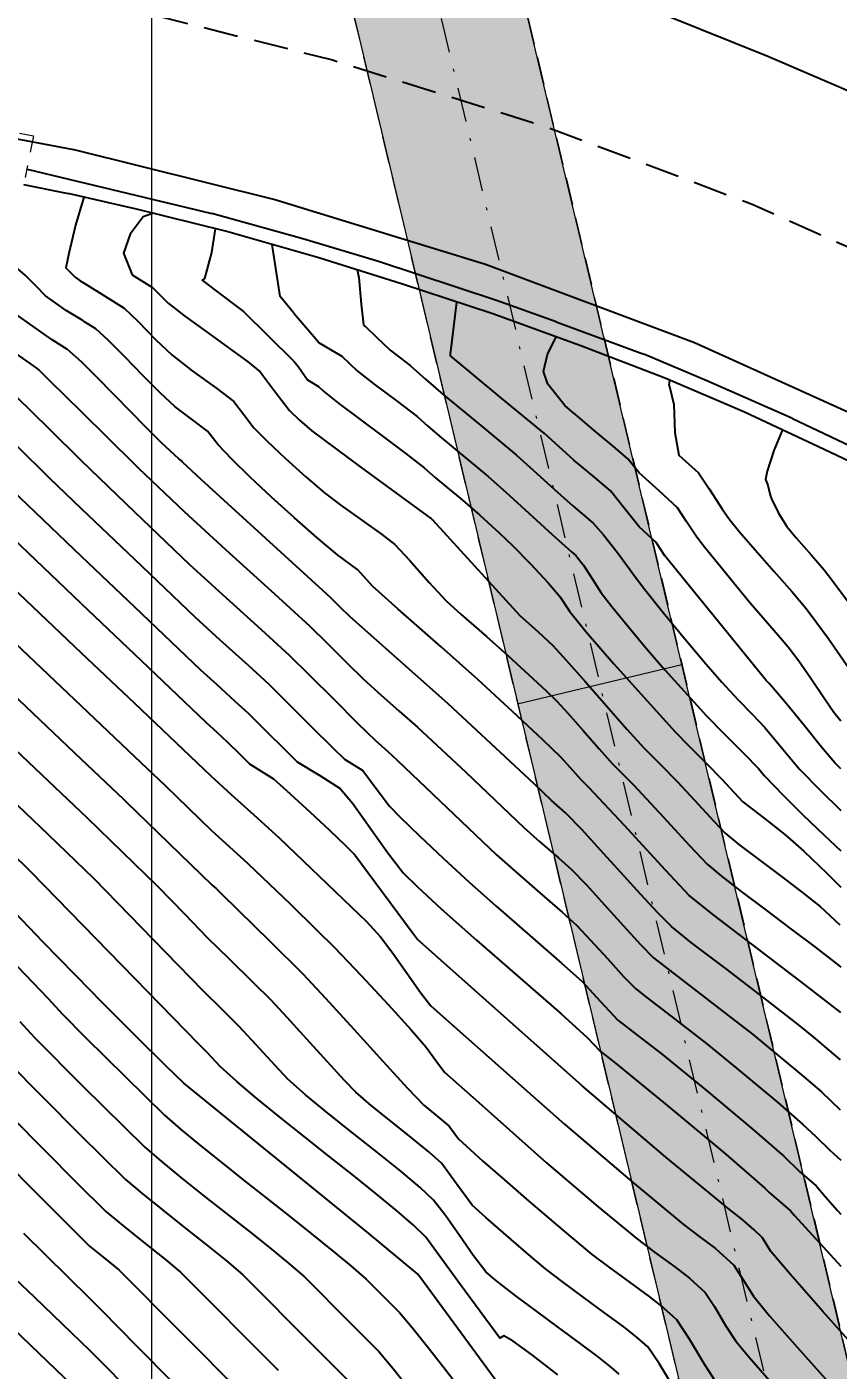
# Model space of a CAD drawing. Extents: x 61466 to 63015, y 108404 to 110397.
# Drawn here: x 62873.13 to 62902.71, y 108600.27 to 108649.22 of the extents above; entities that cross this region are included whole.
import ezdxf
from ezdxf import colors
from ezdxf.entities.mleader import LeaderData, LeaderLine
from ezdxf.math import Vec2, Vec3

# ---------------------------------------------------------------- set-up
doc = ezdxf.new("R2010")
doc.units = 0
doc.header["$LTSCALE"] = 1.000015
doc.header["$MEASUREMENT"] = 0
for name, pattern in [('DOT', [0.55, 0.3, -0.25]), ('NASCOSTA', [9.525, 6.35, -3.175]), ('TRATTEGGIATA', [0.75, 0.5, -0.25]), ('TRATTEGGIATA2', [0.375, 0.25, -0.125]), ('TRATTOPUNTO2', [0.5, 0.25, -0.125, 0, -0.125])]:
    doc.linetypes.add(name, pattern=pattern)
for name, color, linetype in [('Bâti', 7, 'Continuous'), ('coordinate', 2, 'Continuous'), ('Couronnement', 7, 'Continuous'), ('curve livello 5m', 7, 'Continuous'), ('LIN010TR', 2, 'NASCOSTA'), ('LIN025CO', 7, 'Continuous'), ('Strade', 7, 'Continuous'), ('TRATTCOLO-30', 253, 'Continuous'), ('TRATTCOLO-32', 255, 'Continuous')]:
    doc.layers.add(name, color=color, linetype=linetype)
doc.layers.add('Colori bordi', color=5, linetype='Continuous', plot=False)
doc.layers.add('no_plot', color=5, linetype='Continuous', plot=False)
doc.layers.add('LINE035', color=1, linetype='Continuous', lineweight=35)
doc.styles.add('ARIAL', font='arial.ttf')

# ---------------------------------------------------------------- blocks, each defined once
blk = doc.blocks.new('CONTORNO')
at = {"layer": 'Colori bordi', "lineweight": 0, "ltscale": 2}
blk.add_line((-2.996, -0.714), (2.996, 0.714), dxfattribs=at)
at = {"layer": 'Colori bordi', "lineweight": 0, "ltscale": 2, "flags": 128}
for points in [[(-22.578, 81.44), (16.586, -82.868), (15.866, -82.007), (19.27, -96.287), (18.407, -96.98), (19.153, -100.108)], [(28.44, -103.877), (26.165, -94.334), (26.165, -94.334), (25.446, -93.474), (-6.877, 42.135)]]:
    blk.add_lwpolyline(points, dxfattribs=at)

msp = doc.modelspace()

# ---------------------------------------------------------------- hatches: boundary and pattern name
at = {"layer": 'TRATTCOLO-30', "linetype": 'Continuous', "lineweight": 0}
h = msp.add_hatch(color=256, dxfattribs=at)
h.dxf.hatch_style = 1
h.paths.add_polyline_path([(62897.013, 108625.982), (62894.017, 108625.268), (62906.525, 108572.792), (62909.521, 108573.506)])
h.paths.add_polyline_path([(62894.017, 108625.268), (62891.021, 108624.553), (62903.529, 108572.077), (62906.525, 108572.792)])
h.paths.add_polyline_path([(62882.113, 108675.211), (62879.117, 108674.497), (62891.021, 108624.553), (62894.017, 108625.268)])
h.paths.add_polyline_path([(62885.109, 108675.925), (62882.113, 108675.211), (62894.017, 108625.268), (62897.013, 108625.982)])

# ---------------------------------------------------------------- linework, layer by layer
at = {"layer": 'Bâti', "linetype": 'Continuous'}
for p, q in [((62873.138, 108644.037), (62879.875, 108642.421)), ((62873.006, 108643.473), (62874.634, 108643.143)), ((62877.129, 108642.58), (62874.634, 108643.143)), ((62880.368, 108641.77), (62877.129, 108642.58)), ((62883.193, 108641.498), (62879.875, 108642.421)), ((62883.775, 108640.799), (62880.368, 108641.77)), ((62885.943, 108640.674), (62883.193, 108641.498)), ((62886.828, 108639.84), (62883.775, 108640.799)), ((62890.245, 108639.243), (62885.943, 108640.674)), ((62890.075, 108638.769), (62886.828, 108639.84)), ((62892.427, 108638.476), (62890.245, 108639.243)), ((62893.323, 108637.598), (62890.075, 108638.769)), ((62892.427, 108638.476), (62895.624, 108637.287)), ((62896.419, 108636.411), (62893.323, 108637.598)), ((62897.925, 108636.319), (62895.624, 108637.287)), ((62899.298, 108635.175), (62896.419, 108636.411)), ((62901.045, 108634.944), (62897.925, 108636.319)), ((62902.198, 108633.821), (62899.298, 108635.175)), ((62901.045, 108634.944), (62904.575, 108633.272)), ((62904.982, 108632.497), (62902.198, 108633.821))]:
    msp.add_line(p, q, dxfattribs=at)
at = {"layer": 'coordinate', "linetype": 'Continuous', "lineweight": 0}
msp.add_line((62877.666, 108778.484), (62877.666, 108403.974), dxfattribs=at)
at = {"layer": 'Couronnement', "linetype": 'Continuous'}
msp.add_line((62874.837, 108644.735), (62869.265, 108645.783), dxfattribs=at)
at = {"layer": 'curve livello 5m', "color": 2, "flags": 128}
for points in [[(62877.74, 108642.427), (62877.364, 108642.296), (62876.889, 108641.669), (62876.65, 108640.975), (62876.65, 108640.975), (62876.965, 108640.18), (62877.708, 108639.716), (62878.278, 108639.156), (62878.884, 108638.679), (62879.658, 108638.116), (62880.464, 108637.541), (62881.166, 108637.025), (62881.627, 108636.643), (62881.627, 108636.643), (62882.147, 108635.972), (62882.708, 108635.236), (62882.708, 108635.236), (62883.069, 108634.885), (62883.512, 108634.495), (62883.512, 108634.495), (62885.318, 108633.165), (62887.713, 108631.409), (62887.713, 108631.409), (62887.874, 108631.287), (62887.881, 108631.281), (62887.889, 108631.274), (62887.896, 108631.268), (62887.928, 108631.239), (62888.047, 108631.111), (62891.101, 108627.764), (62891.772, 108627.169), (62892.301, 108626.676), (62892.795, 108626.14), (62893.484, 108625.362), (62894.258, 108624.479), (62895.007, 108623.63), (62895.622, 108622.952), (62895.622, 108622.952), (62896.201, 108622.362), (62896.849, 108621.704), (62896.849, 108621.704), (62897.464, 108621.044), (62898.173, 108620.277), (62898.584, 108619.843), (62898.584, 108619.843), (62899.089, 108619.428), (62899.816, 108618.874), (62900.638, 108618.26), (62901.426, 108617.664), (62902.051, 108617.164), (62902.051, 108617.164), (62902.775, 108616.494)], [(62902.809, 108623.915), (62902.553, 108624.24), (62902.209, 108624.732), (62901.706, 108625.47), (62901.27, 108626.1), (62900.888, 108626.614), (62900.52, 108627.046), (62899.97, 108627.678), (62899.501, 108628.224), (62899.501, 108628.224), (62898.901, 108628.947), (62898.315, 108629.664), (62897.835, 108630.26), (62897.552, 108630.624), (62897.172, 108631.206), (62896.846, 108631.698), (62896.179, 108632.307), (62895.449, 108632.964), (62895.039, 108633.48), (62894.589, 108633.867), (62893.797, 108634.527), (62893.116, 108635.103), (62893.026, 108635.184), (62892.739, 108635.421), (62892.12, 108636.2), (62891.967, 108636.656), (62892.11, 108637.286), (62892.43, 108637.92)], [(62871.881, 108636.374), (62872.245, 108636.12), (62872.722, 108635.766), (62872.722, 108635.766), (62873.934, 108634.574), (62875.109, 108633.413)], [(62863.767, 108634.826), (62864.278, 108634.439), (62865.01, 108633.889), (62865.01, 108633.889), (62865.907, 108633.138), (62867.142, 108632.078), (62867.142, 108632.078), (62867.816, 108631.486), (62868.275, 108631.071), (62868.275, 108631.071), (62868.771, 108630.573), (62869.452, 108629.874), (62870.039, 108629.279), (62870.039, 108629.279), (62875.109, 108624.473)], [(62890.87, 108599.014), (62887.586, 108603.49), (62887.382, 108603.768), (62885.526, 108605.309), (62878.854, 108610.732), (62878.207, 108611.351), (62877.086, 108612.455), (62875.828, 108613.711), (62875.461, 108614.088), (62873.724, 108615.869), (62871.157, 108618.534), (62871.085, 108618.613), (62868.056, 108621.675), (62863.199, 108626.607), (62862.823, 108626.941), (62859.061, 108630.102), (62857.491, 108631.423), (62856.357, 108632.318), (62855.483, 108633.015), (62855.277, 108633.205)], [(62875.109, 108633.413), (62877.049, 108631.548)], [(62877.049, 108631.548), (62879.059, 108629.634), (62879.059, 108629.634), (62880.261, 108628.534), (62881.672, 108627.258), (62882.695, 108626.319), (62882.695, 108626.319), (62883.431, 108625.6), (62884.317, 108624.715), (62885.182, 108623.851), (62885.855, 108623.197), (62885.855, 108623.197), (62886.271, 108622.828), (62886.639, 108622.485), (62890.247, 108619.051), (62890.95, 108618.427), (62891.826, 108617.665), (62892.642, 108616.955), (62893.164, 108616.484), (62893.164, 108616.484), (62893.68, 108615.945), (62894.293, 108615.268), (62894.882, 108614.619), (62895.327, 108614.163), (62895.327, 108614.163), (62895.74, 108613.834), (62896.47, 108613.276), (62897.277, 108612.661), (62897.918, 108612.161), (62897.918, 108612.161), (62899.209, 108611.107), (62900.504, 108610.025), (62901.414, 108609.239), (62901.414, 108609.239), (62901.891, 108608.779), (62902.404, 108608.283), (62902.404, 108608.283), (62902.809, 108607.927)], [(62875.109, 108624.473), (62877.049, 108622.633)], [(62877.049, 108622.633), (62878.164, 108621.576), (62879.853, 108619.941), (62880.5, 108619.352), (62881.179, 108618.734), (62881.179, 108618.734), (62882.733, 108617.252), (62882.733, 108617.252), (62883.689, 108616.317), (62884.339, 108615.67), (62884.339, 108615.67), (62885.312, 108614.651), (62886.299, 108613.593), (62887.144, 108612.667), (62887.689, 108612.043), (62887.689, 108612.043), (62888.041, 108611.558), (62888.358, 108611.127), (62888.358, 108611.127), (62889.603, 108610.024), (62892.077, 108607.831), (62893.963, 108606.226), (62895.392, 108605.042), (62895.392, 108605.042), (62896.016, 108604.572), (62896.751, 108604.032), (62897.293, 108603.619), (62897.293, 108603.619), (62897.857, 108603.106), (62898.196, 108602.596), (62898.606, 108601.902), (62898.979, 108601.325), (62898.979, 108601.325), (62899.462, 108600.743), (62900.291, 108599.8)], [(62870.334, 108609.863), (62875.41, 108604.79)], [(62875.41, 108604.79), (62875.891, 108604.4), (62876.475, 108603.925), (62876.475, 108603.925), (62880.972, 108599.413), (62883.695, 108596.702), (62884.183, 108596.091), (62884.679, 108595.468), (62884.679, 108595.468), (62885.994, 108594.13), (62887.228, 108592.875), (62887.768, 108592.218), (62888.44, 108591.398), (62888.44, 108591.398), (62889.854, 108589.755), (62891.197, 108588.195), (62893.309, 108585.738), (62893.52, 108585.492), (62893.716, 108585.265), (62895.329, 108583.56)]]:
    msp.add_lwpolyline(points, dxfattribs=at)
at = {"layer": 'LIN010TR', "linetype": 'TRATTOPUNTO2', "lineweight": 0, "ltscale": 5, "flags": 128}
msp.add_lwpolyline([(62882.811, 108672.281), (62912.602, 108547.295)], dxfattribs=at)
at = {"layer": 'LIN025CO', "linetype": 'TRATTEGGIATA', "lineweight": 0, "ltscale": 2}
for p, q in [((62873.309, 108725.432), (62919.619, 108531.14)), ((62867.316, 108724.004), (62910.758, 108541.745))]:
    msp.add_line(p, q, dxfattribs=at)
at = {"layer": 'LIN025CO', "linetype": 'DOT', "lineweight": 0, "ltscale": 2}
for p, q in [((62871.777, 108645.567), (62873.37, 108645.243)), ((62873.37, 108645.243), (62873.063, 108643.73))]:
    msp.add_line(p, q, dxfattribs=at)
at = {"layer": 'no_plot'}
for p, q in [((62882.362, 108639.395), (62882.072, 108641.285)), ((62882.859, 108638.786), (62882.362, 108639.395)), ((62882.859, 108637.041), (62881.03, 108638.844))]:
    msp.add_line(p, q, dxfattribs=at)
at = {"layer": 'no_plot', "flags": 128}
for points in [[(62875.208, 108643.014), (62874.905, 108641.99), (62874.65, 108640.961), (62874.548, 108640.442), (62874.889, 108640.095), (62875.071, 108639.965), (62875.311, 108639.817)], [(62875.226, 108638.474), (62875.161, 108638.514), (62874.558, 108638.888), (62874.558, 108638.888), (62873.809, 108639.421), (62873.461, 108639.773), (62873.068, 108640.176), (62873.068, 108640.176), (62872.543, 108640.619), (62872.184, 108640.932), (62872.184, 108640.932), (62872.604, 108641), (62872.416, 108641.931), (62871.705, 108642.046), (62871.667, 108641.671), (62871.331, 108642.151), (62871.367, 108642.392), (62871.367, 108642.392)], [(62879.991, 108641.864), (62879.862, 108640.997), (62879.598, 108640.046), (62879.512, 108639.987), (62879.944, 108639.661), (62881.03, 108638.844)], [(62875.131, 108636.995), (62874.612, 108637.457), (62874.612, 108637.457), (62874.045, 108637.811), (62873.343, 108638.31), (62872.728, 108638.747), (62872.137, 108639.257), (62871.625, 108639.746), (62871.625, 108639.746), (62871.246, 108640.213), (62870.841, 108640.497)], [(62885.166, 108640.362), (62885.228, 108640.085), (62885.321, 108639.111), (62885.405, 108638.363), (62885.439, 108638.323), (62885.458, 108638.312), (62885.888, 108637.901), (62886.369, 108637.434), (62887.098, 108636.88), (62887.662, 108636.387), (62888.318, 108635.81), (62889.81, 108634.579), (62890.974, 108633.618), (62891.592, 108633.065), (62892.366, 108632.358), (62893.03, 108631.761), (62893.774, 108631.133), (62894.148, 108630.703), (62894.65, 108630.073), (62895.128, 108629.433), (62895.229, 108629.275), (62895.66, 108628.714), (62896.33, 108627.879), (62897.115, 108626.923), (62897.89, 108625.999), (62898.468, 108625.339), (62899.046, 108624.703), (62899.568, 108624.173), (62900.039, 108623.693), (62900.695, 108622.9), (62901.304, 108622.168), (62902.039, 108621.414), (62902.809, 108620.663)], [(62875.311, 108639.817), (62875.962, 108639.413), (62876.676, 108638.963), (62877.183, 108638.483), (62877.833, 108637.817), (62878.406, 108637.263), (62879.159, 108636.69), (62880.056, 108636.047), (62880.672, 108635.562), (62881.024, 108635.108), (62881.404, 108634.61), (62881.888, 108634.119), (62882.56, 108633.485), (62883.298, 108632.82), (62883.981, 108632.235), (62884.581, 108631.781), (62885.334, 108631.247), (62886.051, 108630.736), (62886.545, 108630.351), (62887.08, 108629.784), (62887.791, 108628.978), (62888.415, 108628.302), (62888.965, 108627.808), (62889.883, 108627.001), (62890.672, 108626.301), (62891.412, 108625.622), (62892.071, 108625.008), (62892.452, 108624.643), (62892.85, 108624.208), (62893.408, 108623.574), (62893.995, 108622.906), (62894.48, 108622.368), (62894.834, 108622.008), (62895.23, 108621.606), (62896.189, 108620.578), (62897.292, 108619.383), (62897.932, 108618.707), (62898.451, 108618.272), (62899.174, 108617.709), (62900.031, 108617.063), (62900.948, 108616.378), (62901.853, 108615.699), (62902.672, 108615.069), (62902.809, 108614.958)], [(62870.841, 108638.986), (62870.967, 108638.832), (62871.39, 108638.306), (62871.647, 108638.073), (62873.472, 108636.777), (62873.532, 108636.734), (62873.58, 108636.704), (62873.585, 108636.7)], [(62902.809, 108622.183), (62902.59, 108622.406), (62902.59, 108622.406), (62902.106, 108622.968), (62901.476, 108623.745), (62900.825, 108624.549), (62900.277, 108625.195), (62900.277, 108625.195), (62900.187, 108625.286), (62900.083, 108625.403), (62899.773, 108625.785), (62896.391, 108629.949), (62896.074, 108630.431), (62895.448, 108630.998), (62894.919, 108631.665), (62894.407, 108632.307), (62894.407, 108632.307), (62893.83, 108632.796), (62893.073, 108633.432), (62893.073, 108633.432), (62892.523, 108633.929), (62892, 108634.401), (62892, 108634.401), (62890.45, 108635.681), (62888.577, 108637.227), (62888.574, 108637.347), (62888.58, 108637.393), (62888.803, 108639.189)], [(62902.809, 108613.3), (62901.52, 108614.304), (62899.767, 108615.641), (62898.179, 108616.854), (62897.281, 108617.571), (62897.281, 108617.571), (62896.412, 108618.49), (62894.914, 108620.112), (62893.611, 108621.508), (62893.611, 108621.508), (62893.339, 108621.785), (62892.95, 108622.222), (62892.602, 108622.611), (62892.602, 108622.611), (62891.954, 108623.232), (62890.832, 108624.277), (62889.572, 108625.432), (62889.572, 108625.432), (62888.229, 108626.625), (62886.665, 108628), (62885.729, 108628.84), (62885.729, 108628.84), (62885.19, 108629.432), (62884.45, 108629.975), (62883.701, 108630.609), (62882.881, 108631.331), (62882.051, 108632.085), (62881.27, 108632.816), (62880.6, 108633.467), (62880.1, 108633.985), (62880.1, 108633.985), (62879.718, 108634.482), (62879.166, 108634.9), (62878.534, 108635.37), (62878.534, 108635.37), (62877.996, 108635.874), (62877.358, 108636.518), (62876.701, 108637.195), (62876.103, 108637.795), (62875.644, 108638.21), (62875.644, 108638.21), (62875.226, 108638.474)], [(62882.859, 108638.786), (62883.593, 108637.935), (62883.787, 108637.71), (62884.61, 108637.215), (62885.164, 108636.682), (62885.787, 108636.198), (62886.637, 108635.567), (62887.356, 108635.016), (62887.734, 108634.686), (62888.172, 108634.3), (62889.169, 108633.477), (62889.948, 108632.835), (62890.596, 108632.258), (62891.428, 108631.499), (62892.281, 108630.722), (62892.987, 108630.09), (62893.142, 108629.96), (62893.424, 108629.606), (62893.749, 108629.098), (62894.068, 108628.6), (62894.456, 108628.1), (62895.059, 108627.358), (62895.696, 108626.596), (62896.393, 108625.795), (62897.21, 108624.878), (62897.904, 108624.119), (62898.528, 108623.481), (62899.264, 108622.745), (62899.8, 108622.191), (62900.018, 108621.929), (62900.7, 108621.223), (62901.435, 108620.492), (62902.183, 108619.772), (62902.809, 108619.189)], [(62876.162, 108635.962), (62875.799, 108636.335), (62875.131, 108636.995)], [(62882.859, 108637.041), (62883.029, 108636.827), (62883.358, 108636.362), (62883.763, 108636.119), (62883.958, 108635.93), (62884.503, 108635.497), (62885.27, 108634.921), (62886.131, 108634.283), (62886.955, 108633.666), (62887.615, 108633.151), (62888.027, 108632.791), (62888.529, 108632.376), (62888.922, 108632.051), (62889.638, 108631.422), (62890.346, 108630.782), (62890.834, 108630.325), (62891.495, 108629.651), (62892.134, 108628.962), (62892.562, 108628.465), (62892.562, 108628.465), (62892.907, 108627.925), (62893.503, 108627.192), (62894.531, 108626.01), (62895.738, 108624.655), (62896.763, 108623.535), (62897.242, 108623.044), (62897.904, 108622.377), (62898.467, 108621.802), (62898.902, 108621.335), (62899.235, 108620.979), (62899.96, 108620.416), (62900.768, 108619.794), (62901.451, 108619.177), (62902.29, 108618.376), (62902.809, 108617.876)], [(62873.585, 108636.7), (62873.967, 108636.324), (62875.109, 108635.198)], [(62870.225, 108636.058), (62870.676, 108635.679), (62871.306, 108635.227), (62871.881, 108634.809), (62872.757, 108633.948), (62873.938, 108632.78), (62875.109, 108631.665)], [(62896.557, 108636.352), (62896.539, 108636.164), (62896.547, 108636.162), (62896.718, 108635.459), (62896.751, 108634.439), (62896.902, 108633.614), (62897.617, 108632.966), (62898, 108632.388), (62898.495, 108631.631), (62898.727, 108631.308), (62898.757, 108631.254), (62899.106, 108630.822), (62899.683, 108630.158), (62900.365, 108629.388), (62901.026, 108628.635), (62901.541, 108628.024), (62901.895, 108627.557), (62902.347, 108626.938), (62903.005, 108625.991), (62903.809, 108624.813), (62904.283, 108624.118)], [(62875.109, 108628.203), (62870.679, 108632.422), (62870.679, 108632.422), (62870.199, 108632.896), (62869.918, 108633.099), (62868.929, 108633.966), (62867.644, 108635.097), (62867.319, 108635.373), (62867.181, 108635.477)], [(62868.698, 108635.767), (62868.834, 108635.636), (62869.535, 108635.02), (62870.297, 108634.389), (62871.04, 108633.853), (62871.581, 108633.321), (62872.309, 108632.601), (62875.109, 108629.934)], [(62876.162, 108635.962), (62877.049, 108635.052)], [(62865.476, 108635.152), (62865.562, 108635.088), (62866.164, 108634.631), (62867.346, 108633.642), (62868.972, 108632.247), (62869.29, 108631.964), (62869.786, 108631.46), (62875.109, 108626.414)], [(62875.109, 108635.198), (62877.049, 108633.284)], [(62902.791, 108611.577), (62902.39, 108611.924), (62901.819, 108612.401), (62901.25, 108612.866), (62901.25, 108612.866), (62900.106, 108613.756), (62898.668, 108614.852), (62897.366, 108615.847), (62896.63, 108616.435), (62896.63, 108616.435), (62896.14, 108616.924), (62895.503, 108617.61), (62894.785, 108618.405), (62894.048, 108619.222), (62893.356, 108619.974), (62892.772, 108620.573), (62892.772, 108620.573), (62892.256, 108621.027), (62891.618, 108621.635), (62888.471, 108624.564), (62887.279, 108625.625), (62885.883, 108626.853), (62884.918, 108627.716), (62884.918, 108627.716), (62884.566, 108628.064), (62884.194, 108628.431), (62884.194, 108628.431), (62879.481, 108632.727), (62878.795, 108633.359), (62878.763, 108633.401), (62878.662, 108633.477), (62878.047, 108634.048), (62877.321, 108634.773), (62877.049, 108635.052)], [(62862.194, 108634.525), (62862.247, 108634.476), (62862.906, 108633.862), (62863.355, 108633.523), (62863.855, 108633.147), (62864.469, 108632.634), (62865.313, 108631.91), (62866.089, 108631.229), (62866.81, 108630.588), (62867.26, 108630.178), (62867.851, 108629.589), (62868.687, 108628.732), (62869.568, 108627.828), (62870.292, 108627.099), (62875.109, 108622.532)], [(62900.671, 108634.507), (62900.367, 108633.778), (62900.116, 108633.029), (62900.064, 108632.73), (62900.139, 108632.513), (62900.221, 108632.207), (62900.242, 108632.117), (62900.274, 108632.019), (62900.537, 108631.5), (62900.833, 108631.013), (62901.183, 108630.594), (62901.731, 108629.974), (62902.194, 108629.433), (62902.514, 108629.015), (62902.97, 108628.401), (62903.423, 108627.777), (62903.885, 108627.114), (62904.444, 108626.295), (62904.904, 108625.622)], [(62877.049, 108633.284), (62877.196, 108633.139), (62878.857, 108631.557), (62880.374, 108630.17), (62882.154, 108628.559), (62883.445, 108627.375), (62884.073, 108626.757), (62884.804, 108626.027), (62885.387, 108625.456), (62885.925, 108624.974), (62886.705, 108624.288), (62887.371, 108623.696), (62889.129, 108622.06), (62891.252, 108620.039), (62891.832, 108619.526), (62892.514, 108618.935), (62892.968, 108618.528), (62893.526, 108617.951), (62894.192, 108617.221), (62894.88, 108616.457), (62895.504, 108615.777), (62895.979, 108615.299), (62896.553, 108614.84), (62897.569, 108614.064), (62898.691, 108613.209), (62899.584, 108612.514), (62900.514, 108611.754), (62901.447, 108610.974), (62902.102, 108610.408), (62902.78, 108609.755)], [(62875.109, 108631.665), (62877.049, 108629.817)], [(62875.109, 108629.934), (62877.049, 108628.086)], [(62877.049, 108629.817), (62879.26, 108627.711), (62880.148, 108626.899), (62881.19, 108625.956), (62881.946, 108625.263), (62882.642, 108624.58), (62883.504, 108623.715), (62884.278, 108622.942), (62884.709, 108622.532), (62885.374, 108622.12), (62885.83, 108621.518), (62886.348, 108620.817), (62886.739, 108620.421), (62887.441, 108619.744), (62888.321, 108618.915), (62889.242, 108618.063), (62890.234, 108617.182), (62891.471, 108616.107), (62892.623, 108615.104), (62893.36, 108614.439), (62894.047, 108613.699), (62894.676, 108613.027), (62895.372, 108612.487), (62896.253, 108611.809), (62897.905, 108610.46), (62899.561, 108609.075), (62900.726, 108608.07), (62901.3, 108607.515), (62901.908, 108606.982), (62902.251, 108606.589), (62902.687, 108606.085), (62902.809, 108605.949)], [(62875.109, 108628.203), (62877.049, 108626.355)], [(62877.049, 108628.086), (62879.462, 108625.788), (62880.035, 108625.263), (62880.708, 108624.654), (62881.196, 108624.206), (62881.828, 108623.584), (62882.553, 108622.857), (62882.981, 108622.443), (62883.805, 108621.937), (62884.55, 108621.469), (62885.006, 108620.919), (62885.627, 108620.05), (62886.284, 108619.122), (62886.851, 108618.395), (62887.375, 108617.881), (62888.238, 108617.075), (62889.519, 108615.937), (62891.116, 108614.549), (62892.604, 108613.253), (62893.556, 108612.395), (62894.025, 108611.891), (62894.587, 108611.457), (62896.6, 108609.813), (62898.619, 108608.126), (62900.037, 108606.901), (62900.197, 108606.747), (62900.618, 108606.379), (62900.968, 108606.071), (62901.114, 108605.902), (62902.809, 108604.06)], [(62875.109, 108626.414), (62877.049, 108624.574)], [(62903.709, 108600.673), (62902.145, 108602.409), (62900.953, 108603.764), (62900.259, 108604.6), (62900.259, 108604.6), (62899.947, 108605.095), (62899.646, 108605.388), (62899.189, 108605.785), (62899.189, 108605.785), (62898.742, 108606.12), (62896.428, 108608.036), (62893.375, 108610.636), (62893.375, 108610.636), (62892.924, 108611.036), (62887.353, 108615.972), (62887.17, 108616.223), (62885.05, 108619.082), (62884.757, 108619.373), (62884.17, 108619.933), (62883.467, 108620.593), (62883.467, 108620.593), (62882.611, 108621.381), (62882.132, 108621.808), (62882.132, 108621.808), (62881.684, 108622.085), (62881.253, 108622.354), (62881.253, 108622.354), (62880.902, 108622.699), (62880.447, 108623.15), (62880.447, 108623.15), (62880.077, 108623.488), (62879.663, 108623.865), (62879.663, 108623.865), (62877.049, 108626.355)], [(62896.699, 108599.648), (62896.186, 108600.507), (62895.767, 108601.117), (62895.767, 108601.117), (62895.396, 108601.453), (62894.894, 108601.844), (62894.191, 108602.365), (62893.403, 108602.942), (62892.648, 108603.5), (62892.042, 108603.964), (62892.042, 108603.964), (62891.498, 108604.415), (62890.779, 108605.027), (62890.779, 108605.027), (62889.857, 108605.833), (62889.363, 108606.282), (62889.363, 108606.282), (62888.795, 108607.058), (62888.24, 108607.813), (62888.24, 108607.813), (62887.798, 108608.214), (62887.142, 108608.747), (62886.396, 108609.338), (62885.681, 108609.914), (62885.12, 108610.402), (62885.12, 108610.402), (62884.708, 108610.83), (62884.072, 108611.523), (62883.334, 108612.336), (62882.612, 108613.127), (62882.028, 108613.75), (62882.028, 108613.75), (62881.402, 108614.372), (62880.499, 108615.255), (62879.727, 108616.017), (62879.727, 108616.017), (62878.892, 108616.876), (62877.89, 108617.903), (62875.332, 108620.379), (62870.545, 108624.918)], [(62877.049, 108624.574), (62879.58, 108622.175), (62879.833, 108621.93), (62880.58, 108621.247), (62881.523, 108620.395), (62882.323, 108619.664), (62885.24, 108616.88), (62885.494, 108616.63), (62886.024, 108616.056), (62886.467, 108615.467), (62886.988, 108614.728), (62887.485, 108614.026), (62887.856, 108613.55), (62891.263, 108610.53), (62892.726, 108609.234), (62895.196, 108607.131), (62897.067, 108605.581), (62897.682, 108605.121), (62898.241, 108604.702), (62898.902, 108604.1), (62899.248, 108603.556), (62899.619, 108602.963), (62900.207, 108602.254), (62901.218, 108601.104), (62902.544, 108599.632)], [(62894.722, 108600.122), (62894.448, 108600.371), (62893.96, 108600.753), (62893.285, 108601.256), (62892.507, 108601.828), (62891.706, 108602.415), (62890.965, 108602.965), (62890.367, 108603.425), (62890.367, 108603.425), (62890.131, 108603.624), (62889.865, 108603.859), (62889.408, 108604.442), (62888.898, 108605.181), (62888.394, 108605.91), (62887.954, 108606.465), (62887.954, 108606.465), (62887.463, 108606.925), (62886.756, 108607.517), (62885.909, 108608.196), (62884.998, 108608.916), (62884.1, 108609.632), (62883.29, 108610.299), (62882.645, 108610.872), (62882.645, 108610.872), (62882.176, 108611.37), (62881.479, 108612.137), (62880.873, 108612.79), (62880.873, 108612.79), (62880.26, 108613.395), (62879.554, 108614.089), (62879.554, 108614.089), (62877.748, 108615.946), (62875.582, 108618.168), (62873.916, 108619.781), (62870.798, 108622.737)], [(62875.109, 108622.532), (62876.644, 108621.077)], [(62876.644, 108621.077), (62876.748, 108620.978), (62879.873, 108617.953), (62880.036, 108617.805), (62880.226, 108617.624), (62881.986, 108615.902), (62883.183, 108614.71), (62884.017, 108613.821), (62885.047, 108612.693), (62886.101, 108611.532), (62887.008, 108610.543), (62887.596, 108609.932), (62888.089, 108609.526), (62888.526, 108609.161), (62888.86, 108608.705), (62889.151, 108608.433), (62889.756, 108607.891), (62890.555, 108607.188), (62891.428, 108606.429), (62892.731, 108605.32), (62893.717, 108604.503), (62894.332, 108604.035), (62895.095, 108603.475), (62895.825, 108602.937), (62896.345, 108602.536), (62896.812, 108602.111), (62897.273, 108601.417), (62897.831, 108600.473), (62898.339, 108599.687)], [(62892.489, 108600.103), (62891.561, 108600.817), (62890.856, 108601.325), (62890.515, 108601.522), (62890.515, 108601.522), (62890.367, 108601.437), (62888.939, 108603.383), (62887.668, 108605.117), (62887.22, 108605.549), (62886.606, 108606.083), (62885.864, 108606.695), (62885.03, 108607.364), (62884.141, 108608.068), (62883.235, 108608.784), (62882.348, 108609.492), (62881.516, 108610.169), (62880.778, 108610.792), (62880.169, 108611.341), (62880.169, 108611.341), (62879.717, 108611.83), (62879.381, 108612.161), (62876.605, 108615.017), (62873.274, 108618.433), (62872.5, 108619.182)], [(62872.772, 108614.989), (62873.898, 108613.815), (62874.427, 108613.237), (62875.263, 108612.397), (62878.142, 108609.562), (62878.733, 108609.051), (62879.426, 108608.478), (62880.195, 108607.859), (62881.014, 108607.209), (62881.857, 108606.546), (62882.697, 108605.885), (62883.507, 108605.241), (62884.263, 108604.632), (62884.936, 108604.073), (62885.502, 108603.581), (62886.258, 108602.822), (62886.716, 108602.366), (62887.18, 108601.822), (62887.715, 108601.158), (62888.297, 108600.412), (62888.904, 108599.625)], [(62872.874, 108612.972), (62873.404, 108612.393), (62875.156, 108610.632), (62877.431, 108608.393), (62878.027, 108607.88), (62878.743, 108607.295), (62879.535, 108606.663), (62880.365, 108606.009), (62881.192, 108605.358), (62881.974, 108604.734), (62882.672, 108604.162), (62883.245, 108603.667), (62884.936, 108601.969), (62885.961, 108600.95), (62886.473, 108600.343), (62887.075, 108599.582)], [(62872.381, 108611.55), (62875.049, 108608.867), (62876.719, 108607.223), (62877.324, 108606.708), (62878.066, 108606.11), (62878.874, 108605.473), (62879.677, 108604.839), (62880.406, 108604.251), (62880.988, 108603.753), (62883.615, 108601.117), (62885.206, 108599.534)], [(62871.358, 108610.706), (62874.942, 108607.102), (62876.007, 108606.053), (62876.622, 108605.539), (62877.382, 108604.936), (62878.136, 108604.339), (62878.731, 108603.839), (62882.293, 108600.265)], [(62873.006, 108605.258), (62875.41, 108602.889)], [(62871.967, 108604.277), (62873.409, 108602.931), (62875.41, 108601.004)], [(62875.41, 108602.889), (62875.832, 108602.469), (62877.141, 108601.142), (62878.445, 108599.821)], [(62872.323, 108602.074), (62875.41, 108599.113)], [(62875.41, 108601.004), (62876.125, 108600.279), (62876.909, 108599.485)]]:
    msp.add_lwpolyline(points, dxfattribs=at)
at = {"layer": 'Strade', "linetype": 'Continuous', "flags": 128}
for points in [[(62892.772, 108651.13), (62900.148, 108648.147), (62907.386, 108645.041), (62914.052, 108641.764), (62914.608, 108641.252), (62914.941, 108640.665), (62915.79, 108636.948), (62916.504, 108635.257), (62918.047, 108633.547), (62923.239, 108630.227), (62930.747, 108625.033), (62938.628, 108618.738), (62945.672, 108612.044), (62952.132, 108605.084), (62957.766, 108598.06), (62961.946, 108592.248), (62963.379, 108590.207), (62964.995, 108587.882), (62970.053, 108580.75), (62975.338, 108573.468), (62982.035, 108564.095), (62987.149, 108557.245), (62989.168, 108554.718)], [(62984.573, 108550.065), (62981.63, 108553.96), (62976.786, 108560.369), (62970.335, 108569.606), (62965.055, 108577.165), (62960.028, 108584.423), (62957.019, 108588.776), (62951.853, 108595.986), (62945.432, 108603.766), (62938.641, 108610.819), (62931.005, 108617.66), (62923.584, 108623.366), (62915.122, 108628.94), (62906.498, 108633.619), (62897.472, 108637.707), (62889.845, 108640.556), (62882.125, 108642.927), (62874.847, 108644.738)]]:
    msp.add_lwpolyline(points, dxfattribs=at)
at = {"layer": 'Strade', "color": 2, "linetype": 'TRATTEGGIATA2', "ltscale": 5, "flags": 128}
msp.add_lwpolyline([(62875.957, 108650.104), (62884.272, 108648.014), (62892.039, 108645.587), (62899.569, 108642.764), (62906.837, 108639.525), (62912.453, 108636.691), (62917.785, 108633.745)], dxfattribs=at)

# ---------------------------------------------------------------- block references
at = {"layer": 'TRATTCOLO-32', "linetype": 'Continuous', "lineweight": 0}
msp.add_blockref('CONTORNO', (62894.017, 108625.268), dxfattribs=at)

# ---------------------------------------------------------------- next in the draw order: leaders
at = {"layer": 'LINE035', "linetype": 'Continuous', "lineweight": 0}
ml = msp.add_multileader_mtext('Standard', dxfattribs=at)
ml.set_content('GALERIE DE DECHARGE', color=256, style='ARIAL')
ml.set_leader_properties()
ml.build(insert=Vec2(0, 0))
ml.multileader.update_dxf_attribs({"has_text_frame": 1, "text_left_attachment_type": 2, "text_right_attachment_type": 2, "dogleg_length": 0.36, "arrow_head_size": 5, "scale": 10})
ctx = ml.context
ctx.base_point, ctx.scale, ctx.char_height, ctx.arrow_head_size, ctx.landing_gap_size, ctx.plane_origin, ctx.plane_x_axis, ctx.plane_y_axis = Vec3(62921.725, 108611.75), 10, 3.5, 5, 0.9, Vec3(62840.721, 108615.368), Vec3(0, 1), Vec3(-1, 0)
ctx.left_attachment, ctx.right_attachment, ctx.text_align_type = 2, 2, 2
notes = []
notes.append((ctx, [(1, (1, 1, 0), (62921.725, 108675.043), (0, -1), 3.6, [(0, [(62884.194, 108679.761)], 0, [])])]))
ctx.mtext.insert, ctx.mtext.text_direction, ctx.mtext.rotation, ctx.mtext.alignment, ctx.mtext.flow_direction = Vec3(62919.915, 108670.543), Vec3(0, 1), 1.570796, 3, 5
ctx.mtext.has_bg_fill, ctx.mtext.bg_color, ctx.mtext.bg_scale_factor, ctx.mtext.bg_transparency, ctx.mtext.use_window_bg_color = 1, -1073741824, 1.25, 0, 1
for ctx, leaders in notes:
    for number, flags, end, landing, length, lines in leaders:
        leader = LeaderData()
        leader.index, (leader.has_last_leader_line, leader.has_dogleg_vector, leader.attachment_direction) = number, flags
        leader.last_leader_point, leader.dogleg_vector, leader.dogleg_length = Vec3(end), Vec3(landing), length
        for number, points, colour, breaks in lines:
            line = LeaderLine()
            line.index, line.vertices, line.color, line.breaks = number, Vec3.list(points), colors.encode_raw_color(colour), breaks
            leader.lines.append(line)
        ctx.leaders.append(leader)

doc.saveas('drawing.dxf')
